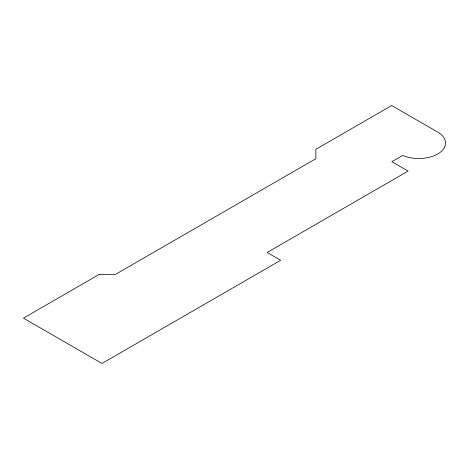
<?xml version="1.0" encoding="UTF-8"?>
<svg xmlns="http://www.w3.org/2000/svg" width="469" height="469" viewBox="0 0 469 469"><rect width="100%" height="100%" fill="white"/><g stroke="black" fill="none" stroke-linecap="round" stroke-linejoin="round"><path stroke-width="0.7" d="M99.264 274.365L23.45 318.134L101.972 363.469L280.673 260.295L267.137 252.474L408.13 171.079L391.879 161.699L402.713 155.444A26.803 15.477 0 0 0 439.025 153.181A26.803 15.477 0 0 0 437.718 132.106L391.685 105.531L315.872 149.306L315.872 158.686L115.509 274.365L99.264 274.365"/></g></svg>
